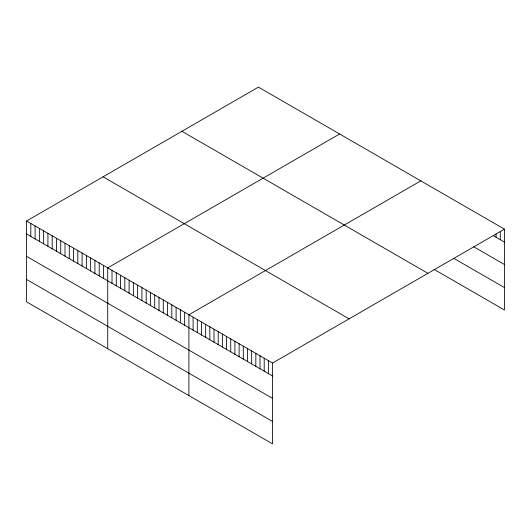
<?xml version="1.0" encoding="UTF-8"?>
<svg xmlns="http://www.w3.org/2000/svg" width="531" height="531" viewBox="0 0 531 531"><rect width="100%" height="100%" fill="white"/><g stroke="black" fill="none" stroke-linecap="round" stroke-linejoin="round"><path stroke-width="0.8" d="M26.55 220.996L272.562 363.031L272.562 443.883L26.55 301.847L26.55 220.996L258.438 87.117L504.45 229.153L504.45 310.004L434.046 269.356M339.621 133.991L107.733 267.87L107.733 348.714M420.804 180.865L188.917 314.744L188.917 395.588M272.562 363.031L504.45 229.153M493.299 235.671L504.45 242.109M473.778 246.809L504.45 264.511M454.264 258.624L504.45 287.596M181.914 131.296L427.926 273.332M103.074 176.816L349.086 318.852M26.55 233.952L272.562 375.988M26.55 256.354L272.562 398.389M26.55 279.439L272.562 421.475M500.268 231.596L500.268 239.693M496.087 234.038L496.087 237.277M268.381 360.615L268.381 373.572M264.199 358.206L264.199 371.156M260.017 355.79L260.017 368.74M255.836 353.374L255.836 366.33M251.654 350.958L251.654 363.914M247.473 348.542L247.473 361.498M243.291 346.132L243.291 359.082M239.103 343.716L239.103 356.666M234.921 341.3L234.921 354.257M230.739 338.884L230.739 351.841M226.558 336.475L226.558 349.425M222.376 334.059L222.376 347.008M218.195 331.643L218.195 344.599M214.013 329.227L214.013 342.183M209.831 326.811L209.831 339.767M205.65 324.401L205.65 337.351M201.468 321.985L201.468 334.935M197.286 319.569L197.286 332.525M193.098 317.153L193.098 330.109M184.649 312.274L184.649 325.224M180.374 309.805L180.374 322.762M176.1 307.343L176.1 320.293M171.825 304.874L171.825 317.823M167.557 302.404L167.557 315.361M163.282 299.942L163.282 312.892M159.008 297.473L159.008 310.423M154.733 295.004L154.733 307.96M150.465 292.541L150.465 305.491M146.191 290.072L146.191 303.022M141.916 287.603L141.916 300.559M137.642 285.14L137.642 298.09M133.374 282.671L133.374 295.621M129.099 280.202L129.099 293.158M124.825 277.74L124.825 290.689M120.55 275.27L120.55 288.22M116.282 272.801L116.282 285.758M112.008 270.339L112.008 283.288M103.459 265.4L103.459 278.357M99.191 262.938L99.191 275.888M94.916 260.469L94.916 273.419M90.642 258L90.642 270.956M86.367 255.537L86.367 268.487M82.099 253.068L82.099 266.018M77.825 250.599L77.825 263.555M73.55 248.136L73.55 261.086M69.276 245.667L69.276 258.617M65.008 243.198L65.008 256.154M60.733 240.735L60.733 253.685M56.459 238.266L56.459 251.216M52.184 235.797L52.184 248.754M47.916 233.335L47.916 246.284M43.642 230.866L43.642 243.822M39.367 228.396L39.367 241.353M35.092 225.934L35.092 238.884M30.825 223.465L30.825 236.421"/></g></svg>
